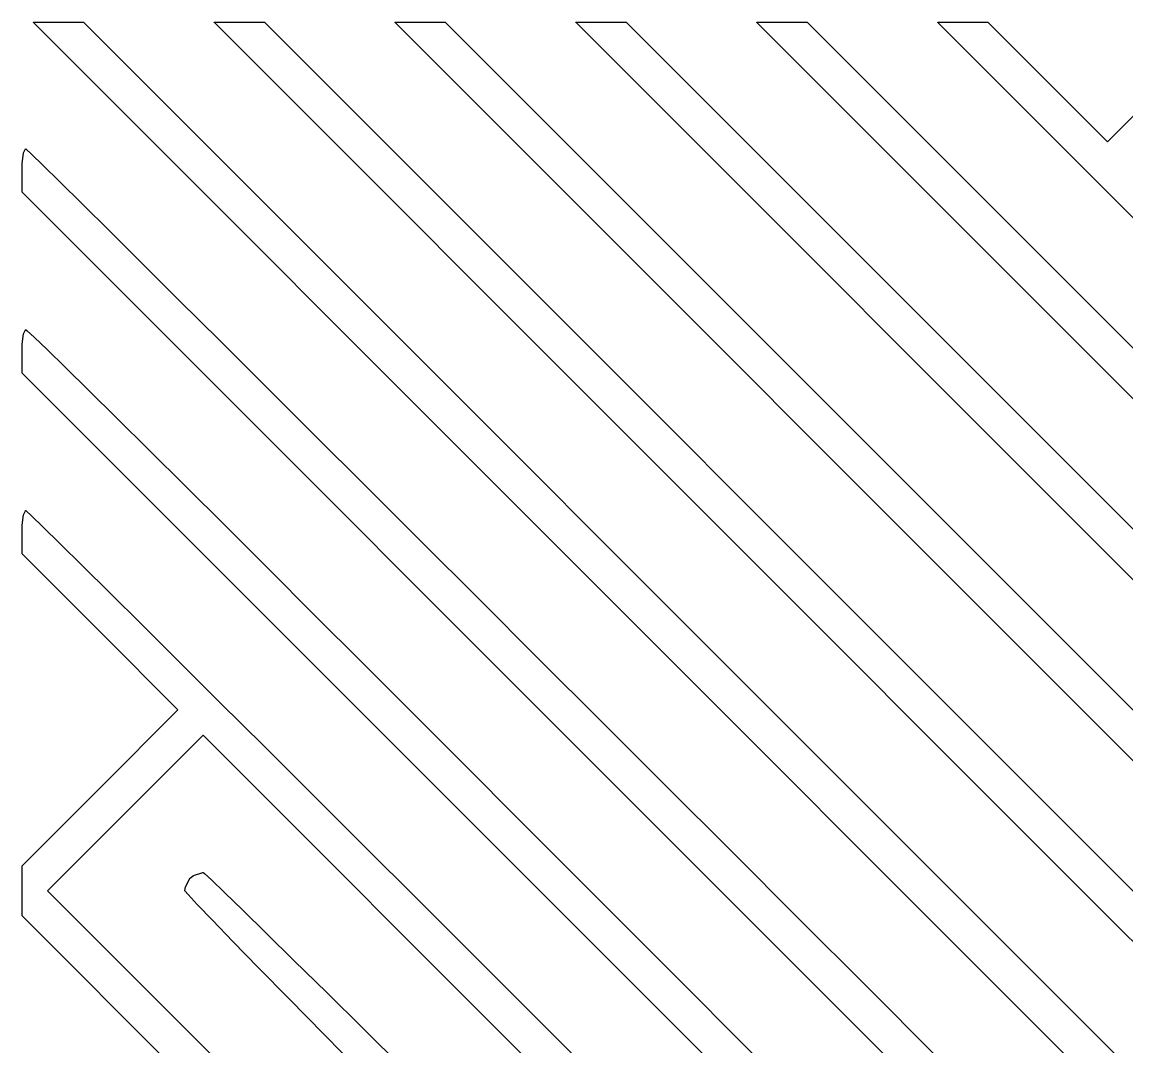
# Model space of a CAD drawing. Extents: x 153 to 193, y -118 to -78.
# Drawn here: x 153.01 to 173.7, y -97.17 to -77.99 of the extents above; entities that cross this region are included whole.
import ezdxf

# ---------------------------------------------------------------- set-up
doc = ezdxf.new("R2010")
doc.units = 0
doc.layers.add('BLACK', color=7, linetype='CONTINUOUS')

msp = doc.modelspace()

# ---------------------------------------------------------------- linework, layer by layer
at = {"layer": 'BLACK', "linetype": 'CONTINUOUS'}
for p, q in [((153.225, -77.9936), (153.226, -77.9932)), ((153.226, -77.9941), (153.225, -77.9936)), ((153.225, -77.9936), (153.225, -77.9936)), ((153.225, -77.9936), (153.225, -77.9936)), ((153.226, -77.9909), (153.227, -77.9905)), ((153.226, -77.9913), (153.226, -77.9909)), ((153.226, -77.9909), (153.226, -77.9909)), ((153.226, -77.9909), (153.226, -77.9909)), ((153.226, -77.9917), (153.226, -77.9913)), ((153.226, -77.992), (153.226, -77.9917)), ((153.226, -77.9917), (153.226, -77.9917)), ((153.226, -77.9917), (153.226, -77.9917)), ((153.226, -77.9926), (153.226, -77.992)), ((153.226, -77.9927), (153.226, -77.9926)), ((153.226, -77.9932), (153.226, -77.9927)), ((153.226, -77.9927), (153.226, -77.9927)), ((153.227, -77.9898), (153.228, -77.9895)), ((153.227, -77.9901), (153.227, -77.9898)), ((153.227, -77.9905), (153.227, -77.9901)), ((153.227, -77.9901), (153.227, -77.9901)), ((153.227, -77.9901), (153.227, -77.9901)), ((153.228, -77.9893), (153.229, -77.989)), ((153.228, -77.9895), (153.228, -77.9893)), ((153.228, -77.9895), (153.228, -77.9895)), ((153.228, -77.9895), (153.228, -77.9895)), ((153.229, -77.9889), (153.229, -77.9888)), ((153.229, -77.9888), (153.23, -77.9888)), ((153.229, -77.989), (153.229, -77.9889)), ((153.229, -77.989), (153.229, -77.989)), ((153.229, -77.989), (153.229, -77.989)), ((153.23, -77.9888), (153.23, -77.9887)), ((153.23, -77.9887), (153.23, -77.9887)), ((153.23, -77.9887), (154.162, -77.9887)), ((153.23, -77.9888), (153.23, -77.9888)), ((154.162, -77.9887), (154.163, -77.9888)), ((154.162, -77.9887), (154.162, -77.9887)), ((154.163, -77.9888), (154.163, -77.9888)), ((154.163, -77.9888), (154.163, -77.9888)), ((154.163, -77.9888), (154.163, -77.9889)), ((154.163, -77.9889), (154.163, -77.9891)), ((154.163, -77.9891), (154.163, -77.9891)), ((154.163, -77.9891), (154.163, -77.9891)), ((154.163, -77.9891), (154.164, -77.9893)), ((154.164, -77.9893), (154.164, -77.9895)), ((154.164, -77.9895), (154.164, -77.9895)), ((154.164, -77.9895), (154.164, -77.9895)), ((154.164, -77.9895), (154.165, -77.9898)), ((154.165, -77.9898), (154.165, -77.9901)), ((154.165, -77.9901), (172.22, -96.0448)), ((156.612, -77.992), (156.613, -77.9917)), ((156.612, -77.9926), (156.612, -77.992)), ((156.612, -77.9927), (156.612, -77.9926)), ((156.612, -77.9932), (156.612, -77.9927)), ((156.612, -77.9927), (156.612, -77.9927)), ((156.612, -77.9936), (156.612, -77.9932)), ((156.612, -77.9941), (156.612, -77.9936)), ((156.612, -77.9936), (156.612, -77.9936)), ((156.612, -77.9936), (156.612, -77.9936)), ((156.613, -77.9905), (156.614, -77.9901)), ((156.613, -77.9909), (156.613, -77.9905)), ((156.613, -77.9913), (156.613, -77.9909)), ((156.613, -77.9909), (156.613, -77.9909)), ((156.613, -77.9909), (156.613, -77.9909)), ((156.613, -77.9917), (156.613, -77.9913)), ((156.613, -77.9917), (156.613, -77.9917)), ((156.613, -77.9917), (156.613, -77.9917)), ((156.614, -77.9895), (156.615, -77.9893)), ((156.614, -77.9898), (156.614, -77.9895)), ((156.614, -77.9895), (156.614, -77.9895)), ((156.614, -77.9895), (156.614, -77.9895)), ((156.614, -77.9901), (156.614, -77.9898)), ((156.614, -77.9901), (156.614, -77.9901)), ((156.614, -77.9901), (156.614, -77.9901)), ((156.615, -77.989), (156.616, -77.9889)), ((156.615, -77.9893), (156.615, -77.989)), ((156.615, -77.989), (156.615, -77.989)), ((156.615, -77.989), (156.615, -77.989)), ((156.616, -77.9888), (156.617, -77.9887)), ((156.616, -77.9889), (156.616, -77.9888)), ((156.616, -77.9888), (156.616, -77.9888)), ((156.616, -77.9888), (156.616, -77.9888)), ((156.617, -77.9887), (156.617, -77.9887)), ((156.617, -77.9887), (157.548, -77.9887)), ((157.548, -77.9887), (157.549, -77.9887)), ((157.549, -77.9887), (157.549, -77.9888)), ((157.549, -77.9888), (157.549, -77.9888)), ((157.549, -77.9888), (157.549, -77.9888)), ((157.549, -77.9888), (157.55, -77.9889)), ((157.55, -77.9889), (157.55, -77.9891)), ((157.55, -77.9891), (157.55, -77.9891)), ((157.55, -77.9891), (157.55, -77.9891)), ((157.55, -77.9891), (157.551, -77.9893)), ((157.551, -77.9893), (157.551, -77.9895)), ((157.551, -77.9895), (157.551, -77.9895)), ((157.551, -77.9895), (157.551, -77.9895)), ((157.551, -77.9895), (157.551, -77.9898)), ((157.551, -77.9898), (157.552, -77.9901)), ((157.552, -77.9901), (174.083, -94.5212)), ((159.999, -77.9913), (160, -77.9909)), ((159.999, -77.9917), (159.999, -77.9913)), ((159.999, -77.992), (159.999, -77.9917)), ((159.999, -77.9917), (159.999, -77.9917)), ((159.999, -77.9917), (159.999, -77.9917)), ((159.999, -77.9926), (159.999, -77.992)), ((159.999, -77.9927), (159.999, -77.9926)), ((159.999, -77.9932), (159.999, -77.9927)), ((159.999, -77.9927), (159.999, -77.9927)), ((159.999, -77.9936), (159.999, -77.9932)), ((159.999, -77.9941), (159.999, -77.9936)), ((159.999, -77.9936), (159.999, -77.9936)), ((159.999, -77.9936), (159.999, -77.9936)), ((160, -77.9901), (160.001, -77.9898)), ((160, -77.9905), (160, -77.9901)), ((160, -77.9901), (160, -77.9901)), ((160, -77.9901), (160, -77.9901)), ((160, -77.9909), (160, -77.9905)), ((160, -77.9909), (160, -77.9909)), ((160, -77.9909), (160, -77.9909)), ((160.001, -77.9893), (160.002, -77.989)), ((160.001, -77.9895), (160.001, -77.9893)), ((160.001, -77.9898), (160.001, -77.9895)), ((160.001, -77.9895), (160.001, -77.9895)), ((160.001, -77.9895), (160.001, -77.9895)), ((160.002, -77.9889), (160.003, -77.9888)), ((160.002, -77.989), (160.002, -77.9889)), ((160.002, -77.989), (160.002, -77.989)), ((160.002, -77.989), (160.002, -77.989)), ((160.003, -77.9888), (160.003, -77.9887)), ((160.003, -77.9887), (160.004, -77.9887)), ((160.003, -77.9888), (160.003, -77.9888)), ((160.003, -77.9888), (160.003, -77.9888)), ((160.004, -77.9887), (160.935, -77.9887)), ((160.935, -77.9887), (160.936, -77.9887)), ((160.936, -77.9887), (160.936, -77.9888)), ((160.936, -77.9888), (160.936, -77.9888)), ((160.936, -77.9888), (160.936, -77.9888)), ((160.936, -77.9888), (160.937, -77.9889)), ((160.937, -77.9889), (160.937, -77.9891)), ((160.937, -77.9891), (160.937, -77.9891)), ((160.937, -77.9891), (160.937, -77.9891)), ((160.937, -77.9891), (160.938, -77.9893)), ((160.938, -77.9893), (160.938, -77.9895)), ((160.938, -77.9895), (160.938, -77.9895)), ((160.938, -77.9895), (160.938, -77.9895)), ((160.938, -77.9895), (160.938, -77.9898)), ((160.938, -77.9898), (160.939, -77.9901)), ((160.939, -77.9901), (192.995, -110.047)), ((163.386, -77.9909), (163.387, -77.9905)), ((163.386, -77.9914), (163.386, -77.9909)), ((163.386, -77.9909), (163.386, -77.9909)), ((163.386, -77.9909), (163.386, -77.9909)), ((163.386, -77.9917), (163.386, -77.9914)), ((163.386, -77.9921), (163.386, -77.9917)), ((163.386, -77.9917), (163.386, -77.9917)), ((163.386, -77.9917), (163.386, -77.9917)), ((163.386, -77.9926), (163.386, -77.9921)), ((163.386, -77.9927), (163.386, -77.9926)), ((163.386, -77.9932), (163.386, -77.9927)), ((163.386, -77.9927), (163.386, -77.9927)), ((163.386, -77.9936), (163.386, -77.9932)), ((163.386, -77.9941), (163.386, -77.9936)), ((163.386, -77.9936), (163.386, -77.9936)), ((163.386, -77.9936), (163.386, -77.9936)), ((163.387, -77.9898), (163.388, -77.9895)), ((163.387, -77.9901), (163.387, -77.9898)), ((163.387, -77.9905), (163.387, -77.9901)), ((163.387, -77.9901), (163.387, -77.9901)), ((163.387, -77.9901), (163.387, -77.9901)), ((163.388, -77.9893), (163.389, -77.989)), ((163.388, -77.9895), (163.388, -77.9893)), ((163.388, -77.9895), (163.388, -77.9895)), ((163.388, -77.9895), (163.388, -77.9895)), ((163.389, -77.9889), (163.39, -77.9888)), ((163.389, -77.989), (163.389, -77.9889)), ((163.389, -77.989), (163.389, -77.989)), ((163.389, -77.989), (163.389, -77.989)), ((163.39, -77.9888), (163.39, -77.9887)), ((163.39, -77.9887), (163.391, -77.9887)), ((163.39, -77.9888), (163.39, -77.9888)), ((163.39, -77.9888), (163.39, -77.9888)), ((163.391, -77.9887), (164.322, -77.9887)), ((164.322, -77.9887), (164.323, -77.9888)), ((164.322, -77.9887), (164.322, -77.9887)), ((164.323, -77.9888), (164.323, -77.9888)), ((164.323, -77.9888), (164.323, -77.9888)), ((164.323, -77.9888), (164.323, -77.9889)), ((164.323, -77.9889), (164.324, -77.9891)), ((164.324, -77.9891), (164.324, -77.9891)), ((164.324, -77.9891), (164.324, -77.9891)), ((164.324, -77.9891), (164.324, -77.9893)), ((164.324, -77.9893), (164.325, -77.9895)), ((164.325, -77.9895), (164.325, -77.9895)), ((164.325, -77.9895), (164.325, -77.9895)), ((164.325, -77.9895), (164.325, -77.9898)), ((164.325, -77.9898), (164.325, -77.9901)), ((164.325, -77.9901), (178.66, -92.325)), ((166.772, -77.9921), (166.773, -77.9917)), ((166.772, -77.9926), (166.772, -77.9921)), ((166.772, -77.9927), (166.772, -77.9926)), ((166.772, -77.9932), (166.772, -77.9927)), ((166.772, -77.9927), (166.772, -77.9927)), ((166.772, -77.9936), (166.772, -77.9932)), ((166.772, -77.9941), (166.772, -77.9936)), ((166.772, -77.9936), (166.772, -77.9936)), ((166.772, -77.9936), (166.772, -77.9936)), ((166.773, -77.9905), (166.774, -77.9901)), ((166.773, -77.9909), (166.773, -77.9905)), ((166.773, -77.9914), (166.773, -77.9909)), ((166.773, -77.9909), (166.773, -77.9909)), ((166.773, -77.9909), (166.773, -77.9909)), ((166.773, -77.9917), (166.773, -77.9914)), ((166.773, -77.9917), (166.773, -77.9917)), ((166.773, -77.9917), (166.773, -77.9917)), ((166.774, -77.9895), (166.775, -77.9893)), ((166.774, -77.9898), (166.774, -77.9895)), ((166.774, -77.9895), (166.774, -77.9895)), ((166.774, -77.9895), (166.774, -77.9895)), ((166.774, -77.9901), (166.774, -77.9898)), ((166.774, -77.9901), (166.774, -77.9901)), ((166.774, -77.9901), (166.774, -77.9901)), ((166.775, -77.989), (166.776, -77.9889)), ((166.775, -77.9893), (166.775, -77.989)), ((166.775, -77.989), (166.775, -77.989)), ((166.775, -77.989), (166.775, -77.989)), ((166.776, -77.9888), (166.777, -77.9887)), ((166.776, -77.9889), (166.776, -77.9888)), ((166.776, -77.9888), (166.776, -77.9888)), ((166.776, -77.9888), (166.776, -77.9888)), ((166.777, -77.9887), (166.777, -77.9887)), ((166.777, -77.9887), (167.708, -77.9887)), ((167.708, -77.9887), (167.709, -77.9887)), ((167.709, -77.9887), (167.709, -77.9888)), ((167.709, -77.9888), (167.709, -77.9888)), ((167.709, -77.9888), (167.709, -77.9888)), ((167.709, -77.9888), (167.71, -77.9889)), ((167.71, -77.9889), (167.71, -77.9891)), ((167.71, -77.9891), (167.71, -77.9891)), ((167.71, -77.9891), (167.71, -77.9891)), ((167.71, -77.9891), (167.71, -77.9893)), ((167.71, -77.9893), (167.711, -77.9895)), ((167.711, -77.9895), (167.711, -77.9895)), ((167.711, -77.9895), (167.711, -77.9895)), ((167.711, -77.9895), (167.711, -77.9898)), ((167.711, -77.9898), (167.712, -77.9901)), ((167.712, -77.9901), (178.993, -89.2714)), ((170.159, -77.9917), (170.16, -77.9913)), ((170.159, -77.992), (170.159, -77.9917)), ((170.159, -77.9917), (170.159, -77.9917)), ((170.159, -77.9917), (170.159, -77.9917)), ((170.159, -77.9926), (170.159, -77.992)), ((170.159, -77.9927), (170.159, -77.9926)), ((170.159, -77.9932), (170.159, -77.9927)), ((170.159, -77.9927), (170.159, -77.9927)), ((170.159, -77.9936), (170.159, -77.9932)), ((170.159, -77.9941), (170.159, -77.9936)), ((170.159, -77.9936), (170.159, -77.9936)), ((170.159, -77.9936), (170.159, -77.9936)), ((170.16, -77.9901), (170.161, -77.9898)), ((170.16, -77.9905), (170.16, -77.9901)), ((170.16, -77.9901), (170.16, -77.9901)), ((170.16, -77.9901), (170.16, -77.9901)), ((170.16, -77.9909), (170.16, -77.9905)), ((170.16, -77.9913), (170.16, -77.9909)), ((170.16, -77.9909), (170.16, -77.9909)), ((170.16, -77.9909), (170.16, -77.9909)), ((170.161, -77.9895), (170.162, -77.9893)), ((170.161, -77.9898), (170.161, -77.9895)), ((170.161, -77.9895), (170.161, -77.9895)), ((170.161, -77.9895), (170.161, -77.9895)), ((170.162, -77.9889), (170.163, -77.9888)), ((170.162, -77.989), (170.162, -77.9889)), ((170.162, -77.9893), (170.162, -77.989)), ((170.162, -77.989), (170.162, -77.989)), ((170.162, -77.989), (170.162, -77.989)), ((170.163, -77.9888), (170.163, -77.9887)), ((170.163, -77.9887), (170.164, -77.9887)), ((170.163, -77.9888), (170.163, -77.9888)), ((170.163, -77.9888), (170.163, -77.9888)), ((170.164, -77.9887), (171.093, -77.9887)), ((171.093, -77.9887), (171.093, -77.9887)), ((171.093, -77.9887), (171.094, -77.9888)), ((171.094, -77.9888), (171.094, -77.9888)), ((171.094, -77.9888), (171.094, -77.9888)), ((171.094, -77.9888), (171.094, -77.9889)), ((171.094, -77.9889), (171.095, -77.989)), ((171.095, -77.989), (171.095, -77.9891)), ((171.095, -77.9891), (171.095, -77.9891)), ((171.095, -77.9891), (171.095, -77.9893)), ((171.095, -77.9893), (171.096, -77.9895)), ((171.096, -77.9895), (171.096, -77.9895)), ((171.096, -77.9895), (171.096, -77.9895)), ((171.096, -77.9895), (171.096, -77.9898)), ((171.096, -77.9898), (171.096, -77.9901)), ((171.096, -77.9901), (172.219, -79.1108)), ((173.339, -80.2279), (175.581, -77.9901)), ((153.226, -77.9946), (153.226, -77.9941)), ((153.226, -77.9949), (153.226, -77.9946)), ((153.226, -77.9946), (153.226, -77.9946)), ((153.226, -77.9946), (153.226, -77.9946)), ((153.226, -77.9955), (153.226, -77.9949)), ((153.226, -77.9959), (153.226, -77.9955)), ((153.226, -77.9955), (153.226, -77.9955)), ((153.226, -77.9955), (153.226, -77.9955)), ((153.226, -77.9964), (153.226, -77.9959)), ((153.227, -77.9967), (153.226, -77.9964)), ((153.226, -77.9964), (153.226, -77.9964)), ((153.226, -77.9964), (153.226, -77.9964)), ((153.227, -77.9972), (153.227, -77.9967)), ((173.081, -97.8523), (153.227, -77.9972)), ((153.227, -77.9972), (153.227, -77.9972)), ((156.612, -77.9946), (156.612, -77.9941)), ((156.612, -77.9949), (156.612, -77.9946)), ((156.612, -77.9946), (156.612, -77.9946)), ((156.612, -77.9946), (156.612, -77.9946)), ((156.613, -77.9955), (156.612, -77.9949)), ((156.613, -77.9959), (156.613, -77.9955)), ((156.613, -77.9955), (156.613, -77.9955)), ((156.613, -77.9955), (156.613, -77.9955)), ((156.613, -77.9964), (156.613, -77.9959)), ((156.613, -77.9967), (156.613, -77.9964)), ((156.613, -77.9964), (156.613, -77.9964)), ((156.613, -77.9964), (156.613, -77.9964)), ((156.614, -77.9972), (156.613, -77.9967)), ((173.377, -94.7612), (156.614, -77.9972)), ((156.614, -77.9972), (156.614, -77.9972)), ((159.999, -77.9946), (159.999, -77.9941)), ((159.999, -77.9949), (159.999, -77.9946)), ((159.999, -77.9946), (159.999, -77.9946)), ((159.999, -77.9946), (159.999, -77.9946)), ((159.999, -77.9955), (159.999, -77.9949)), ((159.999, -77.9959), (159.999, -77.9955)), ((159.999, -77.9955), (159.999, -77.9955)), ((159.999, -77.9955), (159.999, -77.9955)), ((160, -77.9964), (159.999, -77.9959)), ((160, -77.9967), (160, -77.9964)), ((160, -77.9964), (160, -77.9964)), ((160, -77.9964), (160, -77.9964)), ((160, -77.9972), (160, -77.9967)), ((192.935, -110.934), (160, -77.9972)), ((160, -77.9972), (160, -77.9972)), ((163.386, -77.9946), (163.386, -77.9941)), ((163.386, -77.9949), (163.386, -77.9946)), ((163.386, -77.9946), (163.386, -77.9946)), ((163.386, -77.9946), (163.386, -77.9946)), ((163.386, -77.9955), (163.386, -77.9949)), ((163.386, -77.9959), (163.386, -77.9955)), ((163.386, -77.9955), (163.386, -77.9955)), ((163.386, -77.9955), (163.386, -77.9955)), ((163.386, -77.9964), (163.386, -77.9959)), ((163.387, -77.9967), (163.386, -77.9964)), ((163.386, -77.9964), (163.386, -77.9964)), ((163.386, -77.9964), (163.386, -77.9964)), ((163.387, -77.9972), (163.387, -77.9967)), ((178.161, -92.7723), (163.387, -77.9972)), ((163.387, -77.9972), (163.387, -77.9972)), ((166.772, -77.9946), (166.772, -77.9941)), ((166.772, -77.9949), (166.772, -77.9946)), ((166.772, -77.9946), (166.772, -77.9946)), ((166.772, -77.9946), (166.772, -77.9946)), ((166.773, -77.9955), (166.772, -77.9949)), ((166.773, -77.9959), (166.773, -77.9955)), ((166.773, -77.9955), (166.773, -77.9955)), ((166.773, -77.9955), (166.773, -77.9955)), ((166.773, -77.9964), (166.773, -77.9959)), ((166.773, -77.9967), (166.773, -77.9964)), ((166.773, -77.9964), (166.773, -77.9964)), ((166.773, -77.9964), (166.773, -77.9964)), ((166.774, -77.9972), (166.773, -77.9967)), ((179.855, -91.0791), (166.774, -77.9972)), ((166.774, -77.9972), (166.774, -77.9972)), ((170.159, -77.9946), (170.159, -77.9941)), ((170.159, -77.9949), (170.159, -77.9946)), ((170.159, -77.9946), (170.159, -77.9946)), ((170.159, -77.9946), (170.159, -77.9946)), ((170.159, -77.9955), (170.159, -77.9949)), ((170.159, -77.9959), (170.159, -77.9955)), ((170.159, -77.9955), (170.159, -77.9955)), ((170.159, -77.9955), (170.159, -77.9955)), ((170.16, -77.9964), (170.159, -77.9959)), ((170.16, -77.9967), (170.16, -77.9964)), ((170.16, -77.9964), (170.16, -77.9964)), ((170.16, -77.9964), (170.16, -77.9964)), ((170.16, -77.9972), (170.16, -77.9967)), ((180.151, -87.9878), (170.16, -77.9972)), ((170.16, -77.9972), (170.16, -77.9972)), ((172.219, -79.1108), (173.339, -80.2279)), ((153.017, -80.6329), (153.04, -80.4397)), ((153.04, -80.4387), (153.041, -80.4384)), ((153.04, -80.4389), (153.04, -80.4387)), ((153.04, -80.439), (153.04, -80.4389)), ((153.04, -80.4393), (153.04, -80.439)), ((153.04, -80.4396), (153.04, -80.4393)), ((153.04, -80.4397), (153.04, -80.4396)), ((153.041, -80.4381), (153.078, -80.3621)), ((153.041, -80.4384), (153.041, -80.4381)), ((153.078, -80.3609), (153.079, -80.3606)), ((153.078, -80.3613), (153.078, -80.3609)), ((153.078, -80.3617), (153.078, -80.3613)), ((153.078, -80.3613), (153.078, -80.3613)), ((153.078, -80.3613), (153.078, -80.3613)), ((153.078, -80.3621), (153.078, -80.3617)), ((153.078, -80.3621), (153.078, -80.3621)), ((153.079, -80.3603), (153.08, -80.36)), ((153.079, -80.3605), (153.079, -80.3603)), ((153.079, -80.3606), (153.079, -80.3605)), ((153.079, -80.3606), (153.079, -80.3606)), ((153.08, -80.3598), (153.08, -80.3596)), ((153.08, -80.3596), (153.08, -80.3596)), ((153.08, -80.3596), (153.081, -80.3596)), ((153.08, -80.36), (153.08, -80.3598)), ((153.08, -80.36), (153.08, -80.36)), ((153.08, -80.36), (153.08, -80.36)), ((153.081, -80.3595), (153.081, -80.3594)), ((153.081, -80.3594), (153.081, -80.3594)), ((153.081, -80.3594), (153.081, -80.3594)), ((153.081, -80.3594), (153.082, -80.3594)), ((153.081, -80.3596), (153.081, -80.3595)), ((153.082, -80.3594), (153.082, -80.3593)), ((153.082, -80.3593), (153.082, -80.3593)), ((153.082, -80.3593), (153.082, -80.3593)), ((153.082, -80.3593), (153.083, -80.3594)), ((153.083, -80.3594), (153.083, -80.3595)), ((153.083, -80.3595), (153.083, -80.3595)), ((153.083, -80.3595), (153.083, -80.3595)), ((153.083, -80.3595), (153.084, -80.3597)), ((153.084, -80.3597), (153.084, -80.3598)), ((153.084, -80.3598), (153.084, -80.3598)), ((153.084, -80.3598), (153.084, -80.3599)), ((153.084, -80.3599), (153.085, -80.3601)), ((153.085, -80.3601), (153.085, -80.3603)), ((153.085, -80.3603), (153.092, -80.3655)), ((153.092, -80.3655), (153.092, -80.3655)), ((153.092, -80.3655), (153.092, -80.3657)), ((153.092, -80.3657), (153.092, -80.3658)), ((153.092, -80.3658), (153.191, -80.459)), ((153.191, -80.459), (153.191, -80.459)), ((153.191, -80.459), (153.191, -80.459)), ((153.191, -80.459), (153.191, -80.459)), ((153.191, -80.459), (153.402, -80.6648)), ((153.014, -80.7663), (153.017, -80.6334)), ((153.017, -80.6331), (153.017, -80.6329)), ((153.017, -80.6333), (153.017, -80.6331)), ((153.017, -80.6334), (153.017, -80.6333)), ((153.402, -80.6648), (153.402, -80.6649)), ((153.402, -80.6649), (153.72, -80.9779)), ((153.014, -81.1685), (153.014, -80.7663)), ((153.014, -80.7663), (153.014, -80.7663)), ((153.014, -80.7663), (153.014, -80.7663)), ((153.72, -80.9779), (153.72, -80.9779)), ((153.72, -80.9779), (154.14, -81.3926)), ((153.014, -81.1689), (153.014, -81.1685)), ((153.014, -81.1694), (153.014, -81.1689)), ((153.014, -81.1698), (153.014, -81.1694)), ((153.014, -81.1694), (153.014, -81.1694)), ((153.014, -81.1694), (153.014, -81.1694)), ((153.014, -81.1703), (153.014, -81.1698)), ((153.014, -81.1704), (153.014, -81.1703)), ((153.014, -81.1703), (153.014, -81.1703)), ((153.014, -81.1708), (153.014, -81.1704)), ((153.014, -81.1712), (153.014, -81.1708)), ((153.015, -81.1712), (153.014, -81.1712)), ((153.014, -81.1712), (153.014, -81.1712)), ((153.015, -81.1716), (153.015, -81.1712)), ((153.015, -81.172), (153.015, -81.1716)), ((166.329, -94.4858), (153.015, -81.172)), ((153.015, -81.172), (153.015, -81.172)), ((154.14, -81.3926), (154.14, -81.3926)), ((154.14, -81.3926), (154.14, -81.3926)), ((154.14, -81.3926), (154.655, -81.9034)), ((154.655, -81.9034), (154.655, -81.9034)), ((154.655, -81.9034), (154.655, -81.9034)), ((154.655, -81.9034), (155.261, -82.5048)), ((155.261, -82.5048), (155.261, -82.5048)), ((155.261, -82.5048), (155.951, -83.1912)), ((155.951, -83.1912), (155.951, -83.1912)), ((155.951, -83.1912), (156.721, -83.9572)), ((153.041, -83.8248), (153.078, -83.7488)), ((153.078, -83.7476), (153.079, -83.7472)), ((153.078, -83.7479), (153.078, -83.7476)), ((153.078, -83.748), (153.078, -83.7479)), ((153.078, -83.7479), (153.078, -83.7479)), ((153.078, -83.7483), (153.078, -83.748)), ((153.078, -83.7487), (153.078, -83.7483)), ((153.078, -83.7488), (153.078, -83.7487)), ((153.079, -83.7469), (153.08, -83.7467)), ((153.079, -83.7472), (153.079, -83.7469)), ((153.079, -83.7472), (153.079, -83.7472)), ((153.079, -83.7472), (153.079, -83.7472)), ((153.08, -83.7463), (153.081, -83.7462)), ((153.08, -83.7464), (153.08, -83.7463)), ((153.08, -83.7463), (153.08, -83.7463)), ((153.08, -83.7463), (153.08, -83.7463)), ((153.08, -83.7467), (153.08, -83.7464)), ((153.08, -83.7467), (153.08, -83.7467)), ((153.08, -83.7467), (153.08, -83.7467)), ((153.081, -83.7462), (153.081, -83.746)), ((153.081, -83.746), (153.081, -83.746)), ((153.081, -83.746), (153.081, -83.746)), ((153.081, -83.746), (153.082, -83.746)), ((153.082, -83.746), (153.082, -83.746)), ((153.082, -83.746), (153.082, -83.746)), ((153.082, -83.746), (153.082, -83.746)), ((153.082, -83.746), (153.083, -83.7461)), ((153.083, -83.7461), (153.083, -83.7462)), ((153.083, -83.7462), (153.083, -83.7462)), ((153.083, -83.7462), (153.083, -83.7462)), ((153.083, -83.7462), (153.084, -83.7463)), ((153.084, -83.7463), (153.084, -83.7465)), ((153.084, -83.7465), (153.084, -83.7465)), ((153.084, -83.7465), (153.084, -83.7465)), ((153.084, -83.7465), (153.085, -83.7468)), ((153.085, -83.7468), (153.085, -83.747)), ((153.085, -83.747), (153.109, -83.7652)), ((153.109, -83.7652), (153.109, -83.7652)), ((153.109, -83.7652), (153.109, -83.7654)), ((153.109, -83.7654), (153.11, -83.7655)), ((153.11, -83.7655), (153.242, -83.8879)), ((153.017, -84.0196), (153.04, -83.8264)), ((153.04, -83.8251), (153.041, -83.8248)), ((153.04, -83.8253), (153.04, -83.8251)), ((153.04, -83.8255), (153.04, -83.8253)), ((153.04, -83.8257), (153.04, -83.8255)), ((153.04, -83.826), (153.04, -83.8257)), ((153.04, -83.8263), (153.04, -83.826)), ((153.04, -83.8264), (153.04, -83.8263)), ((153.242, -83.8879), (153.242, -83.8879)), ((153.242, -83.8879), (153.242, -83.8879)), ((153.242, -83.8879), (153.242, -83.8879)), ((153.242, -83.8879), (153.483, -84.1198)), ((156.721, -83.9572), (156.721, -83.9572)), ((156.721, -83.9572), (157.564, -84.7971)), ((153.014, -84.1531), (153.017, -84.0201)), ((153.014, -84.1532), (153.014, -84.1531)), ((153.014, -84.5556), (153.014, -84.1532)), ((153.014, -84.1532), (153.014, -84.1532)), ((153.017, -84.0198), (153.017, -84.0196)), ((153.017, -84.02), (153.017, -84.0198)), ((153.017, -84.0201), (153.017, -84.02)), ((153.483, -84.1198), (153.483, -84.1198)), ((153.483, -84.1198), (153.825, -84.4542)), ((153.014, -84.556), (153.014, -84.5556)), ((153.014, -84.5565), (153.014, -84.556)), ((153.014, -84.5569), (153.014, -84.5565)), ((153.014, -84.5565), (153.014, -84.5565)), ((153.014, -84.5565), (153.014, -84.5565)), ((153.014, -84.5574), (153.014, -84.5569)), ((153.014, -84.5575), (153.014, -84.5574)), ((153.014, -84.5574), (153.014, -84.5574)), ((153.014, -84.5578), (153.014, -84.5575)), ((153.014, -84.5583), (153.014, -84.5578)), ((153.015, -84.5583), (153.014, -84.5583)), ((153.014, -84.5583), (153.014, -84.5583)), ((153.015, -84.5587), (153.015, -84.5583)), ((153.015, -84.559), (153.015, -84.5587)), ((153.015, -84.5591), (153.015, -84.559)), ((164.805, -96.3488), (153.015, -84.5591)), ((153.825, -84.4542), (153.826, -84.4542)), ((153.826, -84.4542), (154.263, -84.8841)), ((157.564, -84.7971), (157.564, -84.7972)), ((157.564, -84.7972), (157.564, -84.7972)), ((157.564, -84.7972), (158.476, -85.7056)), ((154.263, -84.8841), (154.263, -84.8841)), ((154.263, -84.8841), (154.788, -85.4027)), ((154.788, -85.4027), (154.788, -85.4027)), ((154.788, -85.4027), (154.788, -85.4027)), ((154.788, -85.4027), (155.393, -86.0029)), ((158.476, -85.7056), (158.476, -85.7056)), ((158.476, -85.7056), (159.45, -86.6769)), ((155.393, -86.0029), (155.393, -86.0029)), ((155.393, -86.0029), (156.073, -86.6779)), ((156.073, -86.6779), (156.073, -86.6779)), ((156.073, -86.6779), (156.82, -87.4207)), ((159.45, -86.6769), (159.45, -86.6769)), ((159.45, -86.6769), (160.481, -87.7057)), ((153.017, -87.4062), (153.04, -87.213)), ((153.04, -87.2117), (153.041, -87.2114)), ((153.04, -87.212), (153.04, -87.2117)), ((153.04, -87.2122), (153.04, -87.212)), ((153.04, -87.2123), (153.04, -87.2122)), ((153.04, -87.2126), (153.04, -87.2123)), ((153.04, -87.213), (153.04, -87.2126)), ((153.04, -87.213), (153.04, -87.213)), ((153.041, -87.2114), (153.078, -87.1355)), ((153.078, -87.1343), (153.079, -87.134)), ((153.078, -87.1346), (153.078, -87.1343)), ((153.078, -87.1347), (153.078, -87.1346)), ((153.078, -87.1346), (153.078, -87.1346)), ((153.078, -87.135), (153.078, -87.1347)), ((153.078, -87.1354), (153.078, -87.135)), ((153.078, -87.1355), (153.078, -87.1354)), ((153.079, -87.1334), (153.08, -87.1333)), ((153.079, -87.1336), (153.079, -87.1334)), ((153.079, -87.1339), (153.079, -87.1336)), ((153.079, -87.134), (153.079, -87.1339)), ((153.079, -87.1339), (153.079, -87.1339)), ((153.08, -87.1329), (153.081, -87.1328)), ((153.08, -87.133), (153.08, -87.1329)), ((153.08, -87.1329), (153.08, -87.1329)), ((153.08, -87.1331), (153.08, -87.133)), ((153.08, -87.1333), (153.08, -87.1331)), ((153.08, -87.1333), (153.08, -87.1333)), ((153.081, -87.1328), (153.081, -87.1327)), ((153.081, -87.1327), (153.081, -87.1327)), ((153.081, -87.1327), (153.081, -87.1327)), ((153.081, -87.1327), (153.082, -87.1327)), ((153.082, -87.1327), (153.082, -87.1327)), ((153.082, -87.1327), (153.082, -87.1327)), ((153.082, -87.1327), (153.082, -87.1327)), ((153.082, -87.1327), (153.083, -87.1327)), ((153.083, -87.1327), (153.083, -87.1328)), ((153.083, -87.1328), (153.083, -87.1328)), ((153.083, -87.1328), (153.083, -87.1328)), ((153.083, -87.1328), (153.084, -87.133)), ((153.084, -87.133), (153.084, -87.1331)), ((153.084, -87.1331), (153.084, -87.1332)), ((153.084, -87.1332), (153.084, -87.1332)), ((153.084, -87.1332), (153.085, -87.1334)), ((153.085, -87.1334), (153.085, -87.1336)), ((153.085, -87.1336), (153.092, -87.139)), ((153.092, -87.139), (153.092, -87.1391)), ((153.092, -87.1391), (153.093, -87.1392)), ((153.093, -87.1392), (153.093, -87.1394)), ((153.093, -87.1394), (153.193, -87.2332)), ((153.193, -87.2332), (153.193, -87.2332)), ((153.193, -87.2332), (153.193, -87.2332)), ((153.193, -87.2332), (153.193, -87.2332)), ((153.193, -87.2332), (153.405, -87.4394)), ((153.014, -87.5388), (153.017, -87.4066)), ((153.017, -87.4064), (153.017, -87.4062)), ((153.017, -87.4066), (153.017, -87.4064)), ((153.017, -87.4066), (153.017, -87.4066)), ((153.405, -87.4394), (153.405, -87.4395)), ((153.405, -87.4395), (153.405, -87.4395)), ((153.405, -87.4395), (153.724, -87.7522)), ((156.82, -87.4207), (156.82, -87.4207)), ((156.82, -87.4207), (157.626, -88.2244)), ((153.014, -87.5389), (153.014, -87.5388)), ((153.014, -87.5388), (153.014, -87.5388)), ((153.014, -87.9402), (153.014, -87.5389)), ((160.481, -87.7057), (160.481, -87.7057)), ((160.481, -87.7057), (161.564, -88.7863)), ((153.724, -87.7522), (153.724, -87.7523)), ((153.724, -87.7523), (153.724, -87.7523)), ((153.724, -87.7523), (154.143, -88.166)), ((153.014, -87.9407), (153.014, -87.9402)), ((153.014, -87.9412), (153.014, -87.9407)), ((153.014, -87.9416), (153.014, -87.9412)), ((153.014, -87.9412), (153.014, -87.9412)), ((153.014, -87.9412), (153.014, -87.9412)), ((153.014, -87.9421), (153.014, -87.9416)), ((153.014, -87.9425), (153.014, -87.9421)), ((153.014, -87.9421), (153.014, -87.9421)), ((153.014, -87.9421), (153.014, -87.9421)), ((153.014, -87.943), (153.014, -87.9425)), ((153.015, -87.943), (153.014, -87.943)), ((153.014, -87.943), (153.014, -87.943)), ((153.015, -87.9433), (153.015, -87.943)), ((153.015, -87.9437), (153.015, -87.9433)), ((153.015, -87.9438), (153.015, -87.9437)), ((154.475, -89.4051), (153.015, -87.9438)), ((154.143, -88.166), (154.143, -88.166)), ((154.143, -88.166), (154.658, -88.675)), ((157.626, -88.2244), (157.626, -88.2244)), ((157.626, -88.2244), (158.486, -89.082)), ((154.658, -88.675), (154.658, -88.6751)), ((154.658, -88.6751), (154.658, -88.6751)), ((154.658, -88.6751), (155.261, -89.2735)), ((161.564, -88.7863), (162.693, -89.9133)), ((158.486, -89.082), (158.486, -89.082)), ((158.486, -89.082), (159.392, -89.9865)), ((155.261, -89.2735), (155.261, -89.2735)), ((155.261, -89.2735), (155.948, -89.9558)), ((154.475, -89.4052), (154.475, -89.4051)), ((155.931, -90.863), (154.475, -89.4052)), ((155.948, -89.9558), (155.948, -89.9559)), ((155.948, -89.9559), (155.948, -89.9559)), ((155.948, -89.9559), (156.713, -90.7162)), ((159.392, -89.9865), (159.392, -89.9865)), ((159.392, -89.9865), (160.337, -90.9312)), ((162.693, -89.9133), (162.693, -89.9134)), ((162.693, -89.9134), (162.693, -89.9134)), ((162.693, -89.9134), (163.863, -91.0811)), ((156.713, -90.7162), (156.713, -90.7162)), ((156.713, -90.7162), (157.55, -91.5489)), ((154.475, -92.3208), (155.931, -90.863)), ((160.337, -90.9312), (160.337, -90.9312)), ((160.337, -90.9312), (161.315, -91.9089)), ((163.863, -91.0811), (165.068, -92.2842)), ((156.406, -91.3361), (154.949, -92.793)), ((169.716, -104.646), (156.406, -91.3361)), ((157.55, -91.5489), (157.55, -91.5489)), ((157.55, -91.5489), (157.55, -91.5489)), ((157.55, -91.5489), (158.453, -92.4483)), ((161.315, -91.9089), (161.315, -91.9089)), ((161.315, -91.9089), (162.318, -92.9128)), ((153.015, -93.7822), (154.475, -92.3208)), ((154.475, -92.3208), (154.475, -92.3208)), ((158.453, -92.4483), (158.453, -92.4483)), ((158.453, -92.4483), (159.416, -93.4085)), ((165.068, -92.2842), (165.068, -92.2842)), ((165.068, -92.2842), (166.302, -93.517)), ((154.949, -92.7931), (153.492, -94.2499)), ((154.949, -92.793), (154.949, -92.7931)), ((162.318, -92.9128), (162.318, -92.9128)), ((162.318, -92.9128), (163.34, -93.9359)), ((159.416, -93.4085), (159.416, -93.4085)), ((159.416, -93.4085), (160.434, -94.424)), ((166.302, -93.517), (166.302, -93.517)), ((166.302, -93.517), (167.56, -94.774)), ((153.014, -93.7834), (153.015, -93.783)), ((153.014, -93.7838), (153.014, -93.7834)), ((153.014, -93.7843), (153.014, -93.7838)), ((153.014, -93.7838), (153.014, -93.7838)), ((153.014, -93.7838), (153.014, -93.7838)), ((153.014, -93.7847), (153.014, -93.7843)), ((153.014, -93.7848), (153.014, -93.7847)), ((153.014, -93.7852), (153.014, -93.7848)), ((153.014, -93.7848), (153.014, -93.7848)), ((153.014, -93.7857), (153.014, -93.7852)), ((153.014, -94.7156), (153.014, -93.7857)), ((153.015, -93.7826), (153.015, -93.7822)), ((153.015, -93.7829), (153.015, -93.7826)), ((153.015, -93.783), (153.015, -93.7829)), ((153.015, -93.783), (153.015, -93.783)), ((156.226, -93.9625), (156.399, -93.9062)), ((156.399, -93.9062), (156.4, -93.9062)), ((156.4, -93.9061), (156.4, -93.906)), ((156.4, -93.906), (156.4, -93.906)), ((156.4, -93.906), (156.4, -93.906)), ((156.4, -93.906), (156.401, -93.906)), ((156.4, -93.9062), (156.4, -93.9061)), ((156.401, -93.906), (156.401, -93.906)), ((156.401, -93.906), (156.401, -93.906)), ((156.401, -93.906), (156.401, -93.906)), ((156.401, -93.906), (156.402, -93.9061)), ((156.402, -93.9061), (156.402, -93.9062)), ((156.402, -93.9062), (156.402, -93.9062)), ((156.402, -93.9062), (156.402, -93.9062)), ((156.402, -93.9062), (156.403, -93.9064)), ((156.403, -93.9064), (156.403, -93.9065)), ((156.403, -93.9065), (156.403, -93.9065)), ((156.403, -93.9065), (156.403, -93.9066)), ((156.403, -93.9066), (156.404, -93.9068)), ((156.404, -93.9068), (156.404, -93.907)), ((156.404, -93.907), (156.428, -93.9251)), ((156.073, -94.1738), (156.164, -94.0102)), ((156.164, -94.0098), (156.164, -94.0093)), ((156.164, -94.0093), (156.165, -94.0093)), ((156.164, -94.0101), (156.164, -94.0098)), ((156.164, -94.0102), (156.164, -94.0101)), ((156.164, -94.0101), (156.164, -94.0101)), ((156.164, -94.0101), (156.164, -94.0101)), ((156.165, -94.0086), (156.224, -93.9633)), ((156.165, -94.009), (156.165, -94.0086)), ((156.165, -94.0086), (156.165, -94.0086)), ((156.165, -94.0086), (156.165, -94.0086)), ((156.165, -94.0093), (156.165, -94.009)), ((156.165, -94.0093), (156.165, -94.0093)), ((156.224, -93.9633), (156.225, -93.9631)), ((156.224, -93.9633), (156.224, -93.9633)), ((156.225, -93.9627), (156.226, -93.9626)), ((156.225, -93.9628), (156.225, -93.9627)), ((156.225, -93.9629), (156.225, -93.9628)), ((156.225, -93.9631), (156.225, -93.9629)), ((156.226, -93.9626), (156.226, -93.9625)), ((156.428, -93.9251), (156.428, -93.9251)), ((156.428, -93.9251), (156.428, -93.9253)), ((156.428, -93.9253), (156.429, -93.9254)), ((156.429, -93.9254), (156.561, -94.0475)), ((156.561, -94.0475), (156.561, -94.0475)), ((156.561, -94.0475), (156.561, -94.0475)), ((156.561, -94.0475), (156.561, -94.0475)), ((156.561, -94.0475), (156.803, -94.2787)), ((163.34, -93.9359), (163.34, -93.9359)), ((163.34, -93.9359), (164.373, -94.9713)), ((153.492, -94.2499), (165.278, -106.036)), ((156.062, -94.2448), (156.072, -94.1754)), ((156.062, -94.2449), (156.062, -94.2448)), ((156.062, -94.245), (156.062, -94.2449)), ((156.062, -94.2454), (156.062, -94.245)), ((156.062, -94.2458), (156.062, -94.2454)), ((156.062, -94.2459), (156.062, -94.2458)), ((156.062, -94.246), (156.062, -94.2459)), ((156.062, -94.2463), (156.062, -94.246)), ((156.062, -94.2467), (156.062, -94.2463)), ((156.062, -94.2468), (156.062, -94.2467)), ((156.062, -94.2469), (156.062, -94.2468)), ((156.062, -94.2473), (156.062, -94.2469)), ((156.062, -94.2476), (156.062, -94.2473)), ((156.062, -94.2477), (156.062, -94.2476)), ((156.062, -94.2478), (156.062, -94.2477)), ((156.062, -94.2482), (156.062, -94.2478)), ((156.063, -94.2485), (156.062, -94.2482)), ((156.063, -94.2486), (156.063, -94.2485)), ((156.063, -94.2487), (156.063, -94.2486)), ((156.122, -94.3208), (156.063, -94.2487)), ((156.063, -94.2487), (156.063, -94.2487)), ((156.072, -94.1754), (156.073, -94.175)), ((156.072, -94.1754), (156.072, -94.1754)), ((156.073, -94.1741), (156.073, -94.1738)), ((156.073, -94.1744), (156.073, -94.1741)), ((156.073, -94.1746), (156.073, -94.1744)), ((156.073, -94.1747), (156.073, -94.1746)), ((156.073, -94.175), (156.073, -94.1747)), ((156.122, -94.3209), (156.122, -94.3208)), ((156.122, -94.321), (156.122, -94.3209)), ((156.122, -94.3211), (156.122, -94.321)), ((156.295, -94.507), (156.122, -94.3211)), ((156.803, -94.2787), (156.803, -94.2788)), ((156.803, -94.2788), (156.803, -94.2788)), ((156.803, -94.2788), (157.147, -94.6122)), ((156.295, -94.5071), (156.295, -94.507)), ((156.577, -94.801), (156.295, -94.5071)), ((160.434, -94.424), (160.434, -94.424)), ((160.434, -94.424), (161.501, -95.489)), ((179.639, -107.796), (166.329, -94.4858)), ((166.329, -94.4858), (166.329, -94.4858)), ((153.014, -94.716), (153.014, -94.7156)), ((153.014, -94.7165), (153.014, -94.716)), ((153.014, -94.7169), (153.014, -94.7165)), ((153.014, -94.7165), (153.014, -94.7165)), ((153.014, -94.7165), (153.014, -94.7165)), ((153.014, -94.7174), (153.014, -94.7169)), ((153.014, -94.7175), (153.014, -94.7174)), ((153.014, -94.7174), (153.014, -94.7174)), ((153.014, -94.7178), (153.014, -94.7175)), ((153.014, -94.7183), (153.014, -94.7178)), ((153.015, -94.7183), (153.014, -94.7183)), ((153.014, -94.7183), (153.014, -94.7183)), ((153.015, -94.7187), (153.015, -94.7183)), ((153.015, -94.719), (153.015, -94.7187)), ((153.015, -94.7191), (153.015, -94.719)), ((164.636, -106.339), (153.015, -94.7191)), ((157.147, -94.6122), (157.147, -94.6122)), ((157.147, -94.6122), (157.147, -94.6122)), ((157.147, -94.6122), (157.585, -95.0409)), ((156.961, -95.1972), (156.577, -94.801)), ((156.577, -94.801), (156.577, -94.801)), ((156.577, -94.801), (156.577, -94.801)), ((167.56, -94.774), (168.836, -96.0497)), ((174.787, -96.1703), (173.377, -94.7612)), ((173.377, -94.7612), (173.377, -94.7612)), ((157.585, -95.0409), (157.585, -95.0409)), ((157.585, -95.0409), (158.111, -95.558)), ((164.373, -94.9713), (164.373, -94.9713)), ((164.373, -94.9713), (165.411, -96.012)), ((157.442, -95.6898), (156.961, -95.1972)), ((156.961, -95.1972), (156.961, -95.1972)), ((156.961, -95.1972), (156.961, -95.1972)), ((158.111, -95.558), (158.111, -95.5581)), ((158.111, -95.5581), (158.111, -95.5581)), ((158.111, -95.5581), (158.719, -96.1566)), ((161.501, -95.489), (161.501, -95.489)), ((161.501, -95.489), (162.612, -96.5978)), ((158.015, -96.2731), (157.442, -95.6898)), ((157.442, -95.6898), (157.442, -95.6898)), ((157.442, -95.6898), (157.442, -95.6898)), ((158.719, -96.1566), (158.719, -96.1566)), ((158.719, -96.1566), (159.4, -96.8297)), ((165.411, -96.012), (165.411, -96.012)), ((165.411, -96.012), (166.447, -97.0512)), ((168.836, -96.0497), (170.125, -97.3385)), ((172.22, -96.0448), (172.22, -96.0448)), ((172.22, -96.0448), (190.271, -114.096)), ((158.673, -96.9412), (158.015, -96.2731)), ((158.015, -96.2731), (158.015, -96.2731)), ((165.985, -97.5283), (164.805, -96.3488)), ((164.805, -96.3488), (164.805, -96.3488)), ((162.612, -96.5978), (162.612, -96.5978)), ((162.612, -96.5978), (163.759, -97.7446)), ((158.673, -96.9413), (158.673, -96.9412)), ((159.411, -97.6885), (158.673, -96.9413)), ((159.4, -96.8297), (159.4, -96.8297)), ((159.4, -96.8297), (160.149, -97.5704)), ((166.447, -97.0512), (166.447, -97.0512)), ((166.447, -97.0512), (167.473, -98.0818))]:
    msp.add_line(p, q, dxfattribs=at)

doc.saveas('drawing.dxf')
